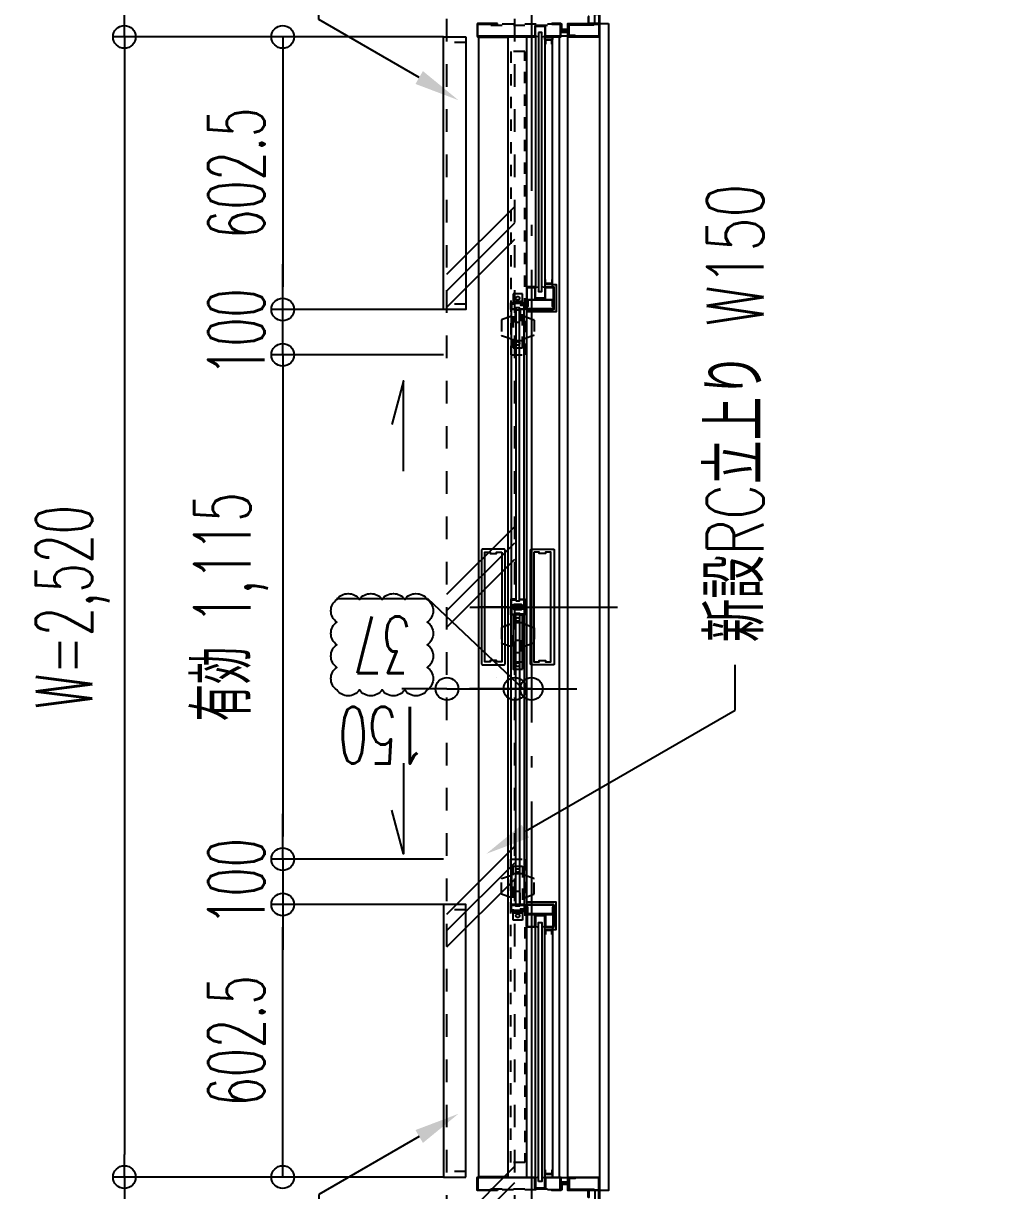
# Model space of a CAD drawing. Header units: millimetres. Extents: x -67913 to 128525, y -54442 to 63422.
# Drawn here: x 31877 to 34050, y 13110 to 15690 of the extents above; entities that cross this region are included whole.
import ezdxf
from ezdxf import colors
from ezdxf.entities.mleader import LeaderData, LeaderLine
from ezdxf.enums import TextEntityAlignment as Align
from ezdxf.math import Vec2, Vec3

# ---------------------------------------------------------------- set-up
doc = ezdxf.new("R2010")
doc.units = ezdxf.units.MM
doc.header["$LTSCALE"] = 500
doc.header["$PDMODE"] = 35
for name, pattern in [('AXIS', [2.35, 2, -0.15, 0.05, -0.15]), ('DD1', [0.1, 0.05, -0.05]), ('DD3', [0.2, 0.1, -0.1])]:
    doc.linetypes.add(name, pattern=pattern)
doc.layers.get('0').update_dxf_attribs({"plot": 0})
for name, color, linetype in [('020KijnSn', 1, 'AXIS'), ('090Gaikou', 5, 'Continuous'), ('143Hatch8', 5, 'Continuous'), ('220Kabe', 7, 'Continuous'), ('230Kaik', 7, 'Continuous'), ('230Kaik9', 7, 'Continuous'), ('260Dannet9', 9, 'Continuous'), ('270SiagSp', 8, 'Continuous'), ('272SiagSp', 8, 'Continuous'), ('292Kigo', 8, 'Continuous'), ('330KattC9', 6, 'DD1'), ('350Kigu', 4, 'Continuous'), ('390Kigo', 8, 'Continuous'), ('391kigoHor', 10, 'Continuous')]:
    doc.layers.add(name, color=color, linetype=linetype)
doc.styles.add('Annotative', font='simplex.shx', dxfattribs={"width": 0.7, "bigfont": 'extfont2.shx'})
doc.styles.add('Dim', font='simplex.shx', dxfattribs={"width": 0.6, "bigfont": 'extfont2.shx'})
doc.styles.get("Standard").update_dxf_attribs({"font": 'simplex.shx', "width": 0.7, "bigfont": 'extfont2.shx'})
doc.dimstyles.new('PRO1-50', dxfattribs={"dimscale": 50, "dimtxt": 2.5, "dimasz": 1, "dimexe": 0.5, "dimexo": 0.5, "dimgap": 0.8, "dimtad": 1, "dimdec": 3, "dimdsep": 46, "dimlunit": 6, "dimtxsty": 'Dim', "dimblk": 'ORIGIN', "dimcen": 0, "dimadec": 3, "dimazin": 2, "dimtfac": 1, "dimtdec": 3, "dimtix": 1, "dimtmove": 2, "dimatfit": 3, "dimldrblk": 'ORIGIN', "dimfxl": 0, "dimarcsym": 0})

# ---------------------------------------------------------------- blocks, each defined once
blk = doc.blocks.new('_Origin')
at = {"color": 0, "linetype": 'ByBlock', "lineweight": -2}
blk.add_line((0, 0), (-1, 0), dxfattribs=at)
blk.add_circle((0, 0), 0.5, dxfattribs=at)
blk = doc.blocks.new('*D394')
at = {"layer": '270SiagSp', "color": 0, "lineweight": -2, "transparency": 16777216}
for p, q in [((32763, 14219.1), (32713, 14219.1)), ((32813, 14219.1), (32963, 14219.1)), ((33013, 14219.1), (33063, 14219.1)), ((32813, 14194.1), (32813, 14194.1)), ((32963, 14194.1), (32963, 14194.1))]:
    blk.add_line(p, q, dxfattribs=at)
at = {"layer": 'Defpoints', "color": 0, "transparency": 16777216}
for p in [(32813, 14219.1), (32963, 14219.1), (32963, 14219.1), (32963, 14219.1)]:
    blk.add_point(p, dxfattribs=at)
at = {"layer": '270SiagSp', "color": 0, "lineweight": -2, "transparency": 16777216, "xscale": 50, "yscale": 50, "zscale": 50}
blk.add_blockref('_Origin', (32813, 14219.1), dxfattribs=at)
at = {"layer": '270SiagSp', "color": 0, "lineweight": -2, "transparency": 16777216, "xscale": 50, "yscale": 50, "zscale": 50, "rotation": 180}
blk.add_blockref('_Origin', (32963, 14219.1), dxfattribs=at)
at = {"layer": '270SiagSp', "color": 0, "transparency": 16777216, "insert": (32670, 14116.6), "char_height": 125, "attachment_point": 5, "rotation": 180, "style": 'Dim'}
blk.add_mtext('150', dxfattribs=at)
blk = doc.blocks.new('*D395')
at = {"layer": '270SiagSp', "color": 0, "lineweight": -2, "transparency": 16777216}
for p, q in [((32568.9, 14419.1), (32770.3, 14419.1)), ((32770.3, 14419.1), (32981.5, 14219.1)), ((32923, 14244.1), (32923, 14244.1)), ((32960, 14244.1), (32960, 14244.1)), ((32913, 14219.1), (32863, 14219.1)), ((33000, 14219.1), (32963, 14219.1)), ((33050, 14219.1), (33100, 14219.1))]:
    blk.add_line(p, q, dxfattribs=at)
at = {"layer": 'Defpoints', "color": 0, "transparency": 16777216}
for p in [(32963, 14219.1), (32963, 14219.1), (32963, 14219.1), (33000, 14219.1)]:
    blk.add_point(p, dxfattribs=at)
at = {"layer": '270SiagSp', "color": 0, "lineweight": -2, "transparency": 16777216, "xscale": 50, "yscale": 50, "zscale": 50}
blk.add_blockref('_Origin', (32963, 14219.1), dxfattribs=at)
at = {"layer": '270SiagSp', "color": 0, "lineweight": -2, "transparency": 16777216, "xscale": 50, "yscale": 50, "zscale": 50, "rotation": 180}
blk.add_blockref('_Origin', (33000, 14219.1), dxfattribs=at)
at = {"layer": '270SiagSp', "color": 0, "transparency": 16777216, "insert": (32669.6, 14316.6), "char_height": 125, "attachment_point": 5, "rotation": 180, "style": 'Dim'}
blk.add_mtext('37', dxfattribs=at)
blk = doc.blocks.new('*D535')
at = {"layer": '272SiagSp', "color": 0, "lineweight": -2, "transparency": 16777216}
for p, q in [((32805, 15660), (32075, 15660)), ((32100, 15610), (32100, 13190)), ((32805, 13140), (32075, 13140))]:
    blk.add_line(p, q, dxfattribs=at)
at = {"layer": 'Defpoints', "color": 0, "transparency": 16777216}
for p in [(32830, 15660), (32100, 13140), (32830, 13140)]:
    blk.add_point(p, dxfattribs=at)
at = {"layer": '272SiagSp', "color": 0, "lineweight": -2, "transparency": 16777216, "xscale": 50, "yscale": 50, "zscale": 50}
for p, rotation in [((32100, 15660), 90), ((32100, 13140), 270)]:
    blk.add_blockref('_Origin', p, dxfattribs=dict(at, rotation=rotation))
at = {"layer": '272SiagSp', "color": 0, "transparency": 16777216, "insert": (31985.6, 14400), "char_height": 125, "attachment_point": 5, "rotation": 90, "style": 'Dim'}
blk.add_mtext('W=2,520', dxfattribs=at)
blk = doc.blocks.new('*D536')
at = {"layer": '272SiagSp', "color": 0, "lineweight": -2, "transparency": 16777216}
for p, q in [((32100, 15710), (32100, 17100)), ((32805, 15660), (32075, 15660))]:
    blk.add_line(p, q, dxfattribs=at)
at = {"layer": 'Defpoints', "color": 0, "transparency": 16777216}
for p in [(32100, 17150), (32100, 17150), (32830, 15660)]:
    blk.add_point(p, dxfattribs=at)
at = {"layer": '272SiagSp', "color": 0, "lineweight": -2, "transparency": 16777216, "xscale": 50, "yscale": 50, "zscale": 50}
for p, rotation in [((32100, 17150), 90), ((32100, 15660), 270)]:
    blk.add_blockref('_Origin', p, dxfattribs=dict(at, rotation=rotation))
at = {"layer": '272SiagSp', "color": 0, "transparency": 16777216, "insert": (31985.6, 16276.7), "char_height": 125, "attachment_point": 5, "rotation": 90, "style": 'Dim'}
blk.add_mtext('1,490', dxfattribs=at)
blk = doc.blocks.new('*D537')
at = {"layer": '272SiagSp', "color": 0, "lineweight": -2, "transparency": 16777216}
for p, q in [((32805, 13140), (32075, 13140)), ((32100, 13090), (32100, 11700))]:
    blk.add_line(p, q, dxfattribs=at)
at = {"layer": 'Defpoints', "color": 0, "transparency": 16777216}
for p in [(32830, 13140), (32100, 11650), (32100, 11650)]:
    blk.add_point(p, dxfattribs=at)
at = {"layer": '272SiagSp', "color": 0, "lineweight": -2, "transparency": 16777216, "xscale": 50, "yscale": 50, "zscale": 50}
for p, rotation in [((32100, 13140), 90), ((32100, 11650), 270)]:
    blk.add_blockref('_Origin', p, dxfattribs=dict(at, rotation=rotation))
at = {"layer": '272SiagSp', "color": 0, "transparency": 16777216, "insert": (31985.6, 12525.4), "char_height": 125, "attachment_point": 5, "rotation": 90, "style": 'Dim'}
blk.add_mtext('1,490', dxfattribs=at)
blk = doc.blocks.new('*D538')
at = {"layer": '272SiagSp', "color": 0, "lineweight": -2, "transparency": 16777216}
for p, q in [((32805, 14957.5), (32425, 14957.5)), ((32450, 14907.5), (32450, 13892.5)), ((32805, 13842.5), (32425, 13842.5))]:
    blk.add_line(p, q, dxfattribs=at)
at = {"layer": 'Defpoints', "color": 0, "transparency": 16777216}
for p in [(32830, 14957.5), (32450, 13842.5), (32830, 13842.5)]:
    blk.add_point(p, dxfattribs=at)
at = {"layer": '272SiagSp', "color": 0, "lineweight": -2, "transparency": 16777216, "xscale": 50, "yscale": 50, "zscale": 50}
for p, rotation in [((32450, 14957.5), 90), ((32450, 13842.5), 270)]:
    blk.add_blockref('_Origin', p, dxfattribs=dict(at, rotation=rotation))
at = {"layer": '272SiagSp', "color": 0, "transparency": 16777216, "insert": (32335.6, 14400), "char_height": 125, "attachment_point": 5, "rotation": 90, "style": 'Dim'}
blk.add_mtext('有効 1,115', dxfattribs=at)
blk = doc.blocks.new('*D539')
at = {"layer": '272SiagSp', "color": 0, "lineweight": -2, "transparency": 16777216}
for p, q in [((32450, 15107.5), (32450, 15157.5)), ((32805, 15057.5), (32425, 15057.5)), ((32450, 14957.5), (32450, 15057.5)), ((32805, 14957.5), (32425, 14957.5)), ((32450, 14907.5), (32450, 14857.5))]:
    blk.add_line(p, q, dxfattribs=at)
at = {"layer": 'Defpoints', "color": 0, "transparency": 16777216}
for p in [(32450, 15057.5), (32830, 15057.5), (32830, 14957.5)]:
    blk.add_point(p, dxfattribs=at)
at = {"layer": '272SiagSp', "color": 0, "lineweight": -2, "transparency": 16777216, "xscale": 50, "yscale": 50, "zscale": 50}
for p, rotation in [((32450, 15057.5), 270), ((32450, 14957.5), 90)]:
    blk.add_blockref('_Origin', p, dxfattribs=dict(at, rotation=rotation))
at = {"layer": '272SiagSp', "color": 0, "transparency": 16777216, "insert": (32347.5, 15007.5), "char_height": 125, "attachment_point": 5, "rotation": 90, "style": 'Dim'}
blk.add_mtext('100', dxfattribs=at)
blk = doc.blocks.new('*D540')
at = {"layer": '272SiagSp', "color": 0, "lineweight": -2, "transparency": 16777216}
for p, q in [((32805, 15660), (32425, 15660)), ((32450, 15610), (32450, 15107.5)), ((32805, 15057.5), (32425, 15057.5))]:
    blk.add_line(p, q, dxfattribs=at)
at = {"layer": 'Defpoints', "color": 0, "transparency": 16777216}
for p in [(32830, 15660), (32450, 15057.5), (32830, 15057.5)]:
    blk.add_point(p, dxfattribs=at)
at = {"layer": '272SiagSp', "color": 0, "lineweight": -2, "transparency": 16777216, "xscale": 50, "yscale": 50, "zscale": 50}
for p, rotation in [((32450, 15660), 90), ((32450, 15057.5), 270)]:
    blk.add_blockref('_Origin', p, dxfattribs=dict(at, rotation=rotation))
at = {"layer": '272SiagSp', "color": 0, "transparency": 16777216, "insert": (32347.5, 15358.75), "char_height": 125, "attachment_point": 5, "rotation": 90, "style": 'Dim'}
blk.add_mtext('602.5', dxfattribs=at)
blk = doc.blocks.new('*D541')
at = {"layer": '272SiagSp', "color": 0, "lineweight": -2, "transparency": 16777216}
for p, q in [((32450, 13892.5), (32450, 13942.5)), ((32805, 13842.5), (32425, 13842.5)), ((32450, 13842.5), (32450, 13742.5)), ((32805, 13742.5), (32425, 13742.5)), ((32450, 13692.5), (32450, 13642.5))]:
    blk.add_line(p, q, dxfattribs=at)
at = {"layer": 'Defpoints', "color": 0, "transparency": 16777216}
for p in [(32830, 13842.5), (32450, 13742.5), (32830, 13742.5)]:
    blk.add_point(p, dxfattribs=at)
at = {"layer": '272SiagSp', "color": 0, "lineweight": -2, "transparency": 16777216, "xscale": 50, "yscale": 50, "zscale": 50}
for p, rotation in [((32450, 13842.5), 270), ((32450, 13742.5), 90)]:
    blk.add_blockref('_Origin', p, dxfattribs=dict(at, rotation=rotation))
at = {"layer": '272SiagSp', "color": 0, "transparency": 16777216, "insert": (32347.5, 13792.5), "char_height": 125, "attachment_point": 5, "rotation": 90, "style": 'Dim'}
blk.add_mtext('100', dxfattribs=at)
blk = doc.blocks.new('*D542')
at = {"layer": '272SiagSp', "color": 0, "lineweight": -2, "transparency": 16777216}
for p, q in [((32805, 13742.5), (32425, 13742.5)), ((32450, 13190), (32450, 13692.5)), ((32805, 13140), (32425, 13140))]:
    blk.add_line(p, q, dxfattribs=at)
at = {"layer": 'Defpoints', "color": 0, "transparency": 16777216}
for p in [(32450, 13742.5), (32830, 13742.5), (32830, 13140)]:
    blk.add_point(p, dxfattribs=at)
at = {"layer": '272SiagSp', "color": 0, "lineweight": -2, "transparency": 16777216, "xscale": 50, "yscale": 50, "zscale": 50}
for p, rotation in [((32450, 13742.5), 90), ((32450, 13140), 270)]:
    blk.add_blockref('_Origin', p, dxfattribs=dict(at, rotation=rotation))
at = {"layer": '272SiagSp', "color": 0, "transparency": 16777216, "insert": (32347.5, 13441.25), "char_height": 125, "attachment_point": 5, "rotation": 90, "style": 'Dim'}
blk.add_mtext('602.5', dxfattribs=at)
blk = doc.blocks.new('建具記号')
at = {"color": 0, "linetype": 'ByBlock', "lineweight": -2, "transparency": 16777216}
for p, q in [((-5.292, 1.5), (5.292, 1.5)), ((-5.292, -1.5), (5.292, -1.5))]:
    blk.add_line(p, q, dxfattribs=at)
at = {"color": 7, "linetype": 'ByBlock', "lineweight": -2, "transparency": 16777216}
blk.add_circle((0, 0), 5.5, dxfattribs=at)
at = {"color": 0, "linetype": 'ByBlock', "lineweight": -2, "transparency": 16777216, "width": 0.6}
for tag, height, p in [('建具寸法・高さH', 1.9, (0, 3.5)), ('建具番号', 2, (0, 0)), ('基準高さから建具下枠の上端までの高さ', 1.9, (0, -3.5)), ('特記事項（電気錠等）', 1.9, (0, -7))]:
    blk.add_attdef(tag, text='', height=height, dxfattribs=at).set_placement(p, align=Align.MIDDLE)

msp = doc.modelspace()

# ---------------------------------------------------------------- hatches: boundary and pattern name
at = {"layer": '143Hatch8', "linetype": 'DD3'}
h = msp.add_hatch(dxfattribs=at)
h.set_pattern_fill('RC_2', color=256, scale=50, pattern_type=2)
h.set_pattern_definition([(45, (0, 0), (-353.5534, 353.5534), []), (45, (36.25, 0), (-353.5534, 353.5534), []), (45, (72.5, 0), (-353.5534, 353.5534), [])])
h.paths.add_polyline_path([(32813, 16550), (32813, 12250), (32963, 12250), (32963, 16550)])

# ---------------------------------------------------------------- linework, layer by layer
at = {"layer": '020KijnSn'}
msp.add_line((33000, 37470), (33000, -23200), dxfattribs=at)
at = {"layer": '090Gaikou'}
msp.add_lwpolyline([(36433.3873, 15890.3513), (33150, 15891.092), (33150, 12891.0919), (36432.7259, 12890.3514)], close=True, dxfattribs=at)
at = {"layer": '220Kabe', "linetype": 'DD3'}
for p, q in [((32813, 12250), (32813, 16550)), ((32963, 12250), (32963, 16550))]:
    msp.add_line(p, q, dxfattribs=at)
at = {"layer": '230Kaik', "color": 9}
for points in [[(32717.2338, 14700), (32717.2338, 14900), (32691.3519, 14803.4074)], [(32717.2338, 14054.5104), (32717.2338, 13854.5104), (32691.3519, 13951.103)]]:
    msp.add_lwpolyline(points, dxfattribs=at)
at = {"layer": '230Kaik9', "color": 5}
for p, q in [((32989, 15660), (32989, 13140)), ((33046, 15654), (33029, 15654)), ((33046, 15107.5), (33046, 15660)), ((33062, 13140), (33062, 15660)), ((32955, 15057.5), (32955, 14417.5)), ((32965.5, 15057.5), (32964, 15057.5)), ((32975, 15057.5), (32973.5, 15057.5)), ((32984, 14417.5), (32984, 15057.5)), ((32863.5138, 14400), (33189.6958, 14400)), ((32965.5, 14417.5), (32964, 14417.5)), ((32975, 14417.5), (32973.5, 14417.5)), ((32955, 13742.5), (32955, 14382.5)), ((32965.5, 14382.5), (32964, 14382.5)), ((32975, 14382.5), (32973.5, 14382.5)), ((32984, 14382.5), (32984, 13742.5)), ((32965.5, 13742.5), (32964, 13742.5)), ((32975, 13742.5), (32973.5, 13742.5)), ((33046, 13692.5), (33046, 13140)), ((33046, 13146), (33029, 13146))]:
    msp.add_line(p, q, dxfattribs=at)
at = {"layer": '230Kaik9'}
for points in [[(32925, 15690), (32881.5, 15690, 0.414213562), (32880, 15688.5), (32880, 15661.5, 0.414213562), (32881.5, 15660), (33007.5, 15660, 0.414213562), (33009, 15661.5), (33009, 15684), (33029, 15684), (33029, 15661.5, 0.414213562), (33030.5, 15660), (33063.5, 15660, 0.414213562), (33065, 15661.5), (33065, 15688.5, 0.414213562), (33063.5, 15690), (33045, 15690), (33045, 15688.5), (33063.5, 15688.5), (33063.5, 15661.5), (33030.5, 15661.5), (33030.5, 15684, 0.414213562), (33029, 15685.5), (33009, 15685.5, 0.414213562), (33007.5, 15684), (33007.5, 15661.5), (32881.5, 15661.5), (32881.5, 15688.5), (32925, 15688.5)], [(33065, 15688), (33065, 15676.6, 0.414213562), (33066.6, 15675), (33078, 15675), (33078, 15676.6), (33066.6, 15676.6), (33066.6, 15688)], [(33125, 15705), (33125, 15690, 0.414213562), (33126.5, 15688.5), (33148.5, 15688.5), (33148.5, 15661.5), (33081.5, 15661.5), (33081.5, 15673.5, 0.414213562), (33080, 15675), (33067, 15675), (33067, 15673.5), (33080, 15673.5), (33080, 15661.5, 0.414213562), (33081.5, 15660), (33148.5, 15660, 0.414213562), (33150, 15661.5), (33150, 15688.5, 0.414213562), (33148.5, 15690), (33126.5, 15690), (33126.5, 15705)], [(33137.5, 15688.5), (33083.1, 15688.5, 0.414213562), (33081.5, 15686.9), (33081.5, 15663.1, 0.414213562), (33083.1, 15661.5), (33096.5, 15661.5), (33096.5, 15663.1), (33083.1, 15663.1), (33083.1, 15686.9), (33137.5, 15686.9)], [(33027, 15081), (33009, 15081), (33009, 15106, 0.414213562), (33007.5, 15107.5), (32990.5, 15107.5, 0.414213562), (32989, 15106), (32989, 15059, 0.414213562), (32990.5, 15057.5), (33047.5, 15057.5, 0.414213562), (33049, 15059), (33049, 15106, 0.414213562), (33047.5, 15107.5), (33030.5, 15107.5, 0.414213562), (33029, 15106), (33029, 15082.5), (33011, 15082.5), (33011, 15081), (33029, 15081, 0.414213562), (33030.5, 15082.5), (33030.5, 15106), (33047.5, 15106), (33047.5, 15059), (32990.5, 15059), (32990.5, 15106), (33007.5, 15106), (33007.5, 15081, 0.414213562), (33009, 15079.5), (33027, 15079.5)], [(32990.5, 15064.5), (32990.5, 15077.9, -0.414213562), (32992.1, 15079.5), (33045.9, 15079.5, -0.414213562), (33047.5, 15077.9), (33047.5, 15064.5), (33045.9, 15064.5), (33045.9, 15077.9), (32992.1, 15077.9), (32992.1, 15064.5)], [(33027, 13719), (33009, 13719), (33009, 13694, -0.414213562), (33007.5, 13692.5), (32990.5, 13692.5, -0.414213562), (32989, 13694), (32989, 13741, -0.414213562), (32990.5, 13742.5), (33047.5, 13742.5, -0.414213562), (33049, 13741), (33049, 13694, -0.414213562), (33047.5, 13692.5), (33030.5, 13692.5, -0.414213562), (33029, 13694), (33029, 13717.5), (33011, 13717.5), (33011, 13719), (33029, 13719, -0.414213562), (33030.5, 13717.5), (33030.5, 13694), (33047.5, 13694), (33047.5, 13741), (32990.5, 13741), (32990.5, 13694), (33007.5, 13694), (33007.5, 13719, -0.414213562), (33009, 13720.5), (33027, 13720.5)], [(32990.5, 13735.5), (32990.5, 13722.1, 0.414213562), (32992.1, 13720.5), (33045.9, 13720.5, 0.414213562), (33047.5, 13722.1), (33047.5, 13735.5), (33045.9, 13735.5), (33045.9, 13722.1), (32992.1, 13722.1), (32992.1, 13735.5)], [(32925, 13110), (32881.5, 13110, -0.414213562), (32880, 13111.5), (32880, 13138.5, -0.414213562), (32881.5, 13140), (33007.5, 13140, -0.414213562), (33009, 13138.5), (33009, 13116), (33029, 13116), (33029, 13138.5, -0.414213562), (33030.5, 13140), (33063.5, 13140, -0.414213562), (33065, 13138.5), (33065, 13111.5, -0.414213562), (33063.5, 13110), (33045, 13110), (33045, 13111.5), (33063.5, 13111.5), (33063.5, 13138.5), (33030.5, 13138.5), (33030.5, 13116, -0.414213562), (33029, 13114.5), (33009, 13114.5, -0.414213562), (33007.5, 13116), (33007.5, 13138.5), (32881.5, 13138.5), (32881.5, 13111.5), (32925, 13111.5)], [(33125, 13095), (33125, 13110, -0.414213562), (33126.5, 13111.5), (33148.5, 13111.5), (33148.5, 13138.5), (33081.5, 13138.5), (33081.5, 13126.5, -0.414213562), (33080, 13125), (33067, 13125), (33067, 13126.5), (33080, 13126.5), (33080, 13138.5, -0.414213562), (33081.5, 13140), (33148.5, 13140, -0.414213562), (33150, 13138.5), (33150, 13111.5, -0.414213562), (33148.5, 13110), (33126.5, 13110), (33126.5, 13095)], [(33137.5, 13111.5), (33083.1, 13111.5, -0.414213562), (33081.5, 13113.1), (33081.5, 13136.9, -0.414213562), (33083.1, 13138.5), (33096.5, 13138.5), (33096.5, 13136.9), (33083.1, 13136.9), (33083.1, 13113.1), (33137.5, 13113.1)], [(33065, 13112), (33065, 13123.4, -0.414213562), (33066.6, 13125), (33078, 13125), (33078, 13123.4), (33066.6, 13123.4), (33066.6, 13112)]]:
    msp.add_lwpolyline(points, format="xyb", close=True, dxfattribs=at)
at = {"layer": '230Kaik9', "linetype": 'DD1'}
for points in [[(32910, 15688.5), (32910, 15686.2), (33060, 15686.2), (33060, 15688.5)], [(32910, 13111.5), (32910, 13113.8), (33060, 13113.8), (33060, 13111.5)]]:
    msp.add_lwpolyline(points, close=True, dxfattribs=at)
at = {"layer": '230Kaik9', "color": 5}
for points in [[(33170, 15690), (33170, 13110), (33080, 13110), (33080, 15690)], [(33046, 15107.5), (33046, 15113.5), (33029, 15113.5), (33029, 15107.5)], [(32934.15, 14521.3611), (32934.15, 14278.6389), (32922.3644, 14278.6389), (32922.3644, 14281.9651), (32908.6356, 14281.9651), (32908.6356, 14278.6389), (32896.85, 14278.6389), (32896.85, 14521.3611), (32908.6356, 14521.3611), (32908.6356, 14518.0349), (32922.3644, 14518.0349), (32922.3644, 14521.3611)], [(33005.3495, 14521.3611), (33005.3495, 14278.6389), (33017.1351, 14278.6389), (33017.1351, 14281.9651), (33030.8639, 14281.9651), (33030.8639, 14278.6389), (33042.6495, 14278.6389), (33042.6495, 14521.3611), (33030.8639, 14521.3611), (33030.8639, 14518.0349), (33017.1351, 14518.0349), (33017.1351, 14521.3611)], [(32979.75, 14262.5), (32979.75, 14382.5), (32959.25, 14382.5), (32959.25, 14262.5)], [(33046, 13692.5), (33046, 13686.5), (33029, 13686.5), (33029, 13692.5)]]:
    msp.add_lwpolyline(points, close=True, dxfattribs=at)
for points in [[(33015, 15660), (33009, 15661.5), (33009, 15106), (33015, 15107.5)], [(33023, 15660), (33029, 15661.5), (33029, 15106), (33023, 15107.5)], [(32883, 14400.5), (32948, 14400.5), (32948, 15659), (32883, 15659), (32883, 13141), (32948, 13141), (32948, 14399.5), (32883, 14399.5)], [(33044.5, 15644), (33044.5, 15652.5), (33030.5, 15652.5), (33030.5, 15644)], [(33044.5, 15123.5), (33044.5, 15115), (33030.5, 15115), (33030.5, 15123.5)], [(33046, 15112.5), (33054, 15112.5), (33054, 15052.5), (32989, 15052.5)], [(33046, 15107.5), (33049, 15107.5), (33049, 15057.5), (32989, 15057.5)], [(33046, 13687.5), (33054, 13687.5), (33054, 13747.5), (32989, 13747.5)], [(33046, 13692.5), (33049, 13692.5), (33049, 13742.5), (32989, 13742.5)], [(33015, 13140), (33009, 13138.5), (33009, 13694), (33015, 13692.5)], [(33023, 13140), (33029, 13138.5), (33029, 13694), (33023, 13692.5)], [(33044.5, 13676.5), (33044.5, 13685), (33030.5, 13685), (33030.5, 13676.5)], [(33044.5, 13156), (33044.5, 13147.5), (33030.5, 13147.5), (33030.5, 13156)]]:
    msp.add_lwpolyline(points, dxfattribs=at)
at = {"layer": '230Kaik9'}
for points in [[(33015, 15670), (33015, 15097.5), (33023, 15097.5), (33023, 15670)], [(32954, 15072.5), (32985, 15072.5), (32985, 15071), (32955.5, 15071), (32955.5, 15059), (32964, 15059), (32964, 15057.5), (32954, 15057.5)], [(32983.5, 15059), (32983.5, 15069), (32985, 15069), (32985, 15057.5), (32975, 15057.5), (32975, 15059)], [(32964, 14404), (32955.5, 14404), (32955.5, 14416), (32964, 14416), (32964, 14417.5), (32954, 14417.5), (32954, 14402.5), (32964, 14402.5)], [(32964, 14396), (32955.5, 14396), (32955.5, 14384), (32964, 14384), (32964, 14382.5), (32954, 14382.5), (32954, 14397.5), (32964, 14397.5)], [(32975, 14404), (32983.5, 14404), (32983.5, 14416), (32975, 14416), (32975, 14417.5), (32985, 14417.5), (32985, 14402.5), (32975, 14402.5)], [(32975, 14396), (32983.5, 14396), (32983.5, 14384), (32975, 14384), (32975, 14382.5), (32985, 14382.5), (32985, 14397.5), (32975, 14397.5)], [(32954, 13727.5), (32985, 13727.5), (32985, 13729), (32955.5, 13729), (32955.5, 13741), (32964, 13741), (32964, 13742.5), (32954, 13742.5)], [(32983.5, 13741), (32983.5, 13731), (32985, 13731), (32985, 13742.5), (32975, 13742.5), (32975, 13741)], [(33015, 13130), (33015, 13702.5), (33023, 13702.5), (33023, 13130)]]:
    msp.add_lwpolyline(points, close=True, dxfattribs=at)
for points in [[(32974.5, 15069), (32977.1, 15069), (32977.1, 15068.5), (32975.75, 15067.2), (32981.25, 15067.2), (32979.9, 15068.5), (32979.9, 15069), (32984, 15069), (32984, 15069.6), (32989, 15069.7), (32989, 15070.3), (32984, 15070.4), (32984, 15071), (32974.5, 15071), (32974.5, 15069)], [(32965.5, 14413.8771), (32973.5, 14413.8771), (32973.5, 15061.1229), (32965.5, 15061.1229), (32965.5, 14413.8771)], [(32975, 14404), (32978, 14404), (32978, 14405.8), (32961, 14405.8), (32961, 14404), (32964, 14404), (32964, 14402.5), (32961, 14402.5), (32961, 14401), (32964, 14401), (32965, 14401), (32966, 14396.5), (32968, 14404), (32973.4358, 14404), (32973.4358, 14401), (32978, 14401), (32978, 14402.5), (32975, 14402.5), (32975, 14404)], [(32964, 14396), (32961, 14396), (32961, 14394.2), (32978, 14394.2), (32978, 14396), (32975, 14396), (32975, 14397.5), (32978, 14397.5), (32978, 14399), (32975, 14399), (32974, 14399), (32973, 14403.5), (32971, 14396), (32965.5642, 14396), (32965.5642, 14399), (32961, 14399), (32961, 14397.5), (32964, 14397.5), (32964, 14396)], [(32965.5, 14386.1229), (32973.5, 14386.1229), (32973.5, 13738.8771), (32965.5, 13738.8771), (32965.5, 14386.1229)], [(32974.5, 13731), (32977.1, 13731), (32977.1, 13731.5), (32975.75, 13732.8), (32981.25, 13732.8), (32979.9, 13731.5), (32979.9, 13731), (32984, 13731), (32984, 13730.4), (32989, 13730.3), (32989, 13729.7), (32984, 13729.6), (32984, 13729), (32974.5, 13729), (32974.5, 13731)]]:
    msp.add_lwpolyline(points, dxfattribs=at)
at = {"layer": '230Kaik9', "color": 5}
for points in [[(32889.5, 14526.5), (32889.5, 14273.5, 0.414213562), (32890.5, 14272.5), (32940.5, 14272.5, 0.414213562), (32941.5, 14273.5), (32941.5, 14526.5, 0.414213562), (32940.5, 14527.5), (32890.5, 14527.5, 0.414213562)], [(33049.9995, 14526.5), (33049.9995, 14273.5, -0.414213562), (33048.9995, 14272.5), (32998.9995, 14272.5, -0.414213562), (32997.9995, 14273.5), (32997.9995, 14526.5, -0.414213562), (32998.9995, 14527.5), (33048.9995, 14527.5, -0.414213562)]]:
    msp.add_lwpolyline(points, format="xyb", close=True, dxfattribs=at)
at = {"layer": '260Dannet9'}
for points in [[(33139.5, 15710), (33148.5, 15710), (33148.5, 15690), (33139.5, 15690)], [(33080, 15670.5), (33080, 15661.5), (33065.0001, 15661.5), (33065.0001, 15670.5)], [(33029, 15654), (33029, 15660), (33046, 15660), (33046, 15654)], [(33029, 13146), (33029, 13140), (33046, 13140), (33046, 13146)], [(33080, 13129.5), (33080, 13138.5), (33065.0001, 13138.5), (33065.0001, 13129.5)], [(33139.5, 13090), (33148.5, 13090), (33148.5, 13110), (33139.5, 13110)]]:
    msp.add_lwpolyline(points, close=True, dxfattribs=at)
at = {"layer": '330KattC9'}
for p, q in [((32959.25, 15076), (32979.75, 15076)), ((32959.25, 14989), (32979.75, 14989)), ((32959.25, 14366), (32979.75, 14366)), ((32959.25, 14279), (32979.75, 14279)), ((32959.25, 13811), (32979.75, 13811)), ((32959.25, 13724), (32979.75, 13724))]:
    msp.add_line(p, q, dxfattribs=at)
for points in [[(32954, 15627.5), (32954, 14957.5), (32985, 14957.5), (32985, 15627.5)], [(32979.75, 14972.5), (32979.75, 15092.5), (32959.25, 15092.5), (32959.25, 14972.5)], [(32974.5, 15028.5001), (32964.5, 15028.5001), (32964.5, 15056.5), (32974.5, 15056.5)], [(32974.5, 14298.5), (32964.5, 14298.5), (32964.5, 14326.4999), (32974.5, 14326.4999)], [(32954, 13172.5), (32954, 13842.5), (32985, 13842.5), (32985, 13172.5)], [(32979.75, 13827.5), (32979.75, 13707.5), (32959.25, 13707.5), (32959.25, 13827.5)], [(32974.5, 13771.4999), (32964.5, 13771.4999), (32964.5, 13743.5), (32974.5, 13743.5)]]:
    msp.add_lwpolyline(points, close=True, dxfattribs=at)
for points in [[(32933.8278, 15000.3795), (32955.5, 14992.4995), (32955.5, 15042.4995), (32933.8272, 15034.6185, 0.313112493), (32933.5, 15034.1514), (32933.4992, 15000.8486, 0.31127004)], [(33005.1722, 15000.3795), (32983.5, 14992.4995), (32983.5, 15042.4995), (33005.1728, 15034.6185, -0.313112493), (33005.5, 15034.1514), (33005.5008, 15000.8486, -0.31127004)], [(32933.8278, 14320.3795), (32955.5, 14312.4995), (32955.5, 14362.4995), (32933.8272, 14354.6185, 0.313112493), (32933.5, 14354.1514), (32933.4992, 14320.8486, 0.31127004)], [(33005.1722, 14320.3795), (32983.5, 14312.4995), (32983.5, 14362.4995), (33005.1728, 14354.6185, -0.313112493), (33005.5, 14354.1514), (33005.5008, 14320.8486, -0.31127004)], [(32933.8278, 13799.6205), (32955.5, 13807.5005), (32955.5, 13757.5005), (32933.8272, 13765.3815, -0.313112493), (32933.5, 13765.8486), (32933.4992, 13799.1514, -0.31127004)], [(33005.1722, 13799.6205), (32983.5, 13807.5005), (32983.5, 13757.5005), (33005.1728, 13765.3815, 0.313112493), (33005.5, 13765.8486), (33005.5008, 13799.1514, 0.31127004)]]:
    msp.add_lwpolyline(points, format="xyb", close=True, dxfattribs=at)
for centre in [(32969.5, 15082.5), (32969.5, 14982.5), (32969.5, 14372.5), (32969.5, 14272.5), (32969.5, 13817.5), (32969.5, 13717.5)]:
    msp.add_circle(centre, 4, dxfattribs=at)
at = {"layer": '350Kigu'}
for points in [[(32855, 15660), (32855, 15057.5), (32805, 15057.5), (32805, 15660)], [(32855, 13140), (32855, 13742.5), (32805, 13742.5), (32805, 13140)]]:
    msp.add_lwpolyline(points, close=True, dxfattribs=at)
at = {"layer": '350Kigu', "linetype": 'DD1'}
for points in [[(32855, 15648), (32805, 15648)], [(32855, 15069.5), (32805, 15069.5)], [(32855, 13730.5), (32805, 13730.5)], [(32855, 13152), (32805, 13152)]]:
    msp.add_lwpolyline(points, dxfattribs=at)
at = {"layer": '391kigoHor'}
msp.add_lwpolyline([(32769.5719, 14216.6352, -0.52056705), (32719.5719, 14216.6352, -0.52056705), (32669.5719, 14216.6352, -0.52056705), (32619.5719, 14216.6352, -0.52056705), (32569.5719, 14216.6352, -0.52056705), (32569.5719, 14266.6352, -0.52056705), (32569.5719, 14316.6352, -0.52056705), (32569.5719, 14366.6352, -0.52056705), (32569.5719, 14416.6352, -0.52056705), (32619.5719, 14416.6352, -0.52056705), (32669.5719, 14416.6352, -0.52056705), (32719.5719, 14416.6352, -0.52056705), (32769.5719, 14416.6352, -0.52056705), (32769.5719, 14366.6352, -0.52056705), (32769.5719, 14316.6352, -0.52056705), (32769.5719, 14266.6352, -0.52056705)], format="xyb", close=True, dxfattribs=at)

# ---------------------------------------------------------------- dimensions: what is measured, and where the dimension line sits
at = {"layer": '270SiagSp'}
dim = msp.add_linear_dim(base=(32963, 14219.1352), p1=(33000, 14219.1352), p2=(32963, 14219.1352), dimstyle='PRO1-50', override={"dimtmove": 1}, dxfattribs=at)
dim.commit()
dim.dimension.update_dxf_attribs({"geometry": '*D395', "text_midpoint": (32730.2862, 14419.1352), "dimtype": 160})
dim = msp.add_linear_dim(base=(32963, 14219.1352), p1=(32813, 14219.1352), p2=(32963, 14219.1352), angle=180, dimstyle='PRO1-50', dxfattribs=at)
dim.commit()
dim.dimension.update_dxf_attribs({"geometry": '*D394', "text_midpoint": (32670.0455, 14116.6352), "dimtype": 160})
at = {"layer": '272SiagSp'}
for base, p1, p2, angle, picture, middle in [((32100, 17150), (32830, 15660), (32100, 17150), 270, '*D536', (31985.5952, 16276.654)), ((32100, 11650), (32830, 13140), (32100, 11650), 90, '*D537', (31985.5952, 12525.3513))]:
    dim = msp.add_linear_dim(base=base, p1=p1, p2=p2, angle=angle, dimstyle='PRO1-50', dxfattribs=at)
    dim.commit()
    dim.dimension.update_dxf_attribs({"geometry": picture, "text_midpoint": middle, "dimtype": 160})
for base, p1, p2, override, picture, middle in [((32100, 13140), (32830, 15660), (32830, 13140), {"dimpost": 'W=<>'}, '*D535', (31985.5952, 14400)), ((32450, 13842.5), (32830, 14957.5), (32830, 13842.5), {"dimpost": '有効 <>'}, '*D538', (32335.5952, 14400))]:
    dim = msp.add_linear_dim(base=base, p1=p1, p2=p2, angle=90, dimstyle='PRO1-50', override=override, dxfattribs=at)
    dim.commit()
    dim.dimension.update_dxf_attribs({"geometry": picture, "text_midpoint": middle})
for base, p1, p2, angle, picture, middle in [((32450, 15057.5), (32830, 15660), (32830, 15057.5), 90, '*D540', (32347.5, 15358.75)), ((32450, 15057.5), (32830, 14957.5), (32830, 15057.5), 270, '*D539', (32347.5, 15007.5)), ((32450, 13742.5), (32830, 13842.5), (32830, 13742.5), 90, '*D541', (32347.5, 13792.5)), ((32450, 13742.5), (32830, 13140), (32830, 13742.5), 270, '*D542', (32347.5, 13441.25))]:
    dim = msp.add_linear_dim(base=base, p1=p1, p2=p2, angle=angle, dimstyle='PRO1-50', dxfattribs=at)
    dim.commit()
    dim.dimension.update_dxf_attribs({"geometry": picture, "text_midpoint": middle})

# ---------------------------------------------------------------- leaders
at = {"layer": '292Kigo'}
ml = msp.add_multileader_block('Standard', dxfattribs=at)
ml.set_content('建具記号', color=256, scale=50)
ml.set_attribute('建具寸法・高さH', '2,150', width=0)
ml.set_attribute('建具番号', '既ALD-1', width=0)
ml.set_attribute('基準高さから建具下枠の上端までの高さ', '±0', width=0)
ml.set_attribute('特記事項（電気錠等）', '', width=0)
ml.set_leader_properties()
ml.build(insert=Vec2(0, 0))
ml.multileader.update_dxf_attribs({"has_dogleg": 0, "dogleg_length": 2, "arrow_head_size": 100, "block_connection_type": 1})
ctx = ml.context
ctx.base_point, ctx.char_height, ctx.arrow_head_size, ctx.landing_gap_size, ctx.plane_origin, ctx.plane_x_axis, ctx.plane_y_axis = Vec3(84209.6088, 29625), 125, 100, 100, Vec3(84209.6088, 26375), Vec3(0, 1), Vec3(-1, 0)
ctx.attachment_type = 1
notes = []
notes.append((ctx, [(0, (0, 0, 0), (0, 0), (1, 0), 1, [])]))
ctx.block.insert, ctx.block.rotation = Vec3(84209.6088, 29625), 1.570796327
ml = msp.add_multileader_block('Standard', dxfattribs=at)
ml.set_content('建具記号', color=256, scale=50)
ml.set_attribute('建具寸法・高さH', '700+975', width=0)
ml.set_attribute('建具番号', '既開口', width=0)
ml.set_attribute('基準高さから建具下枠の上端までの高さ', '+750', width=0)
ml.set_attribute('特記事項（電気錠等）', '', width=0)
ml.set_leader_properties()
ml.build(insert=Vec2(0, 0))
ml.multileader.update_dxf_attribs({"has_dogleg": 0, "dogleg_length": 2, "arrow_head_size": 100, "block_connection_type": 1})
ctx = ml.context
ctx.base_point, ctx.char_height, ctx.arrow_head_size, ctx.landing_gap_size, ctx.plane_origin, ctx.plane_x_axis, ctx.plane_y_axis = Vec3(100259.6088, 23752.5009), 125, 100, 100, Vec3(99377.3762, 20237.077), Vec3(0, 1), Vec3(-1, 0)
ctx.attachment_type = 1
notes.append((ctx, [(0, (0, 0, 0), (0, 0), (1, 0), 1, [])]))
ctx.block.insert, ctx.block.rotation = Vec3(100259.6088, 23752.5009), 1.570796327
ml = msp.add_multileader_block('Standard', dxfattribs=at)
ml.set_content('建具記号', color=256, scale=50)
ml.set_attribute('建具寸法・高さH', '1,150+600', width=0)
ml.set_attribute('建具番号', '開口', width=0)
ml.set_attribute('基準高さから建具下枠の上端までの高さ', '+750', width=0)
ml.set_attribute('特記事項（電気錠等）', '', width=0)
ml.set_leader_properties()
ml.build(insert=Vec2(0, 0))
ml.multileader.update_dxf_attribs({"has_dogleg": 0, "dogleg_length": 2, "arrow_head_size": 100, "block_connection_type": 1})
ctx = ml.context
ctx.base_point, ctx.char_height, ctx.arrow_head_size, ctx.landing_gap_size, ctx.plane_origin, ctx.plane_x_axis, ctx.plane_y_axis = Vec3(100509.6088, 18900), 125, 100, 100, Vec3(99627.3762, 15384.5762), Vec3(0, 1), Vec3(-1, 0)
ctx.attachment_type = 1
notes.append((ctx, [(0, (0, 0, 0), (0, 0), (1, 0), 1, [])]))
ctx.block.insert, ctx.block.rotation = Vec3(100509.6088, 18900), 1.570796327
ml = msp.add_multileader_block('Standard', dxfattribs=at)
ml.set_content('建具記号', color=256, scale=50)
ml.set_attribute('建具寸法・高さH', '1,150+600', width=0)
ml.set_attribute('建具番号', '開口', width=0)
ml.set_attribute('基準高さから建具下枠の上端までの高さ', '+750', width=0)
ml.set_attribute('特記事項（電気錠等）', '', width=0)
ml.set_leader_properties()
ml.build(insert=Vec2(0, 0))
ml.multileader.update_dxf_attribs({"has_dogleg": 0, "dogleg_length": 2, "arrow_head_size": 100, "block_connection_type": 1})
ctx = ml.context
ctx.base_point, ctx.char_height, ctx.arrow_head_size, ctx.landing_gap_size, ctx.plane_origin, ctx.plane_x_axis, ctx.plane_y_axis = Vec3(100509.6088, 14400), 125, 100, 100, Vec3(99627.3762, 10884.5762), Vec3(0, 1), Vec3(-1, 0)
ctx.attachment_type = 1
notes.append((ctx, [(0, (0, 0, 0), (0, 0), (1, 0), 1, [])]))
ctx.block.insert, ctx.block.rotation = Vec3(100509.6088, 14400), 1.570796327
at = {"layer": '390Kigo'}
ml = msp.add_multileader_mtext('Standard', dxfattribs=at)
ml.set_content('下膳口\\P▼', color=256, style='Annotative')
ml.set_leader_properties()
ml.build(insert=Vec2(0, 0))
ml.multileader.update_dxf_attribs({"dogleg_length": 2, "arrow_head_size": 100})
ctx = ml.context
ctx.base_point, ctx.char_height, ctx.arrow_head_size, ctx.landing_gap_size, ctx.plane_origin, ctx.plane_x_axis, ctx.plane_y_axis = Vec3(87325.5752, 23752.5), 125, 100, 50, Vec3(85752.0635, 29067.9322), Vec3(0, 1), Vec3(-1, 0)
ctx.text_align_type = 1
notes.append((ctx, [(0, (0, 0, 0), (0, 0), (1, 0), 1, [])]))
ctx.mtext.insert, ctx.mtext.text_direction, ctx.mtext.defined_height, ctx.mtext.alignment, ctx.mtext.line_spacing_factor, ctx.mtext.flow_direction = Vec3(87263.0752, 23945.4167), Vec3(0, 1), 55.8756, 2, 0.84, 5
ml = msp.add_multileader_mtext('Standard', dxfattribs=at)
ml.set_content('▲\\P下膳口', color=256, style='Annotative')
ml.set_leader_properties()
ml.build(insert=Vec2(0, 0))
ml.multileader.update_dxf_attribs({"dogleg_length": 2, "arrow_head_size": 100})
ctx = ml.context
ctx.base_point, ctx.char_height, ctx.arrow_head_size, ctx.landing_gap_size, ctx.plane_origin, ctx.plane_x_axis, ctx.plane_y_axis = Vec3(99652.0165, 23559.5842), 125, 100, 50, Vec3(98273.2511, 28875.0164), Vec3(0, 1), Vec3(-1, 0)
ctx.text_align_type = 1
notes.append((ctx, [(0, (0, 0, 0), (0, 0), (1, 0), 1, [])]))
ctx.mtext.insert, ctx.mtext.text_direction, ctx.mtext.defined_height, ctx.mtext.alignment, ctx.mtext.line_spacing_factor, ctx.mtext.flow_direction = Vec3(99589.5165, 23752.5009), Vec3(0, 1), 55.8756, 2, 0.72, 5
ml = msp.add_multileader_mtext('Standard', dxfattribs=at)
ml.set_content('▲\\P従業員出入口', color=256, style='Annotative')
ml.set_leader_properties()
ml.build(insert=Vec2(0, 0))
ml.multileader.update_dxf_attribs({"dogleg_length": 2, "arrow_head_size": 100})
ctx = ml.context
ctx.base_point, ctx.char_height, ctx.arrow_head_size, ctx.landing_gap_size, ctx.plane_origin, ctx.plane_x_axis, ctx.plane_y_axis = Vec3(99534.0165, 21449.5833), 125, 100, 50, Vec3(98155.2511, 26922.5156), Vec3(0, 1), Vec3(-1, 0)
ctx.text_align_type = 1
notes.append((ctx, [(0, (0, 0, 0), (0, 0), (1, 0), 1, [])]))
ctx.mtext.insert, ctx.mtext.text_direction, ctx.mtext.defined_height, ctx.mtext.alignment, ctx.mtext.line_spacing_factor, ctx.mtext.flow_direction = Vec3(99471.5165, 21800), Vec3(0, 1), 55.8756, 2, 0.72, 5
ml = msp.add_multileader_mtext('Standard', dxfattribs=at)
ml.set_content('給茶機', color=256, style='Annotative')
ml.set_leader_properties()
ml.build(insert=Vec2(0, 0))
ml.multileader.update_dxf_attribs({"dogleg_length": 2, "arrow_head_size": 100})
ctx = ml.context
ctx.base_point, ctx.char_height, ctx.arrow_head_size, ctx.landing_gap_size, ctx.plane_origin, ctx.plane_x_axis, ctx.plane_y_axis = Vec3(99279.6088, 19372.844), 125, 100, 50, Vec3(97680.4433, 24814.0581), Vec3(0, 1), Vec3(-1, 0)
ctx.text_align_type = 1
notes.append((ctx, [(0, (0, 0, 0), (0, 0), (1, 0), 1, [])]))
ctx.mtext.insert, ctx.mtext.text_direction, ctx.mtext.defined_height, ctx.mtext.alignment, ctx.mtext.line_spacing_factor, ctx.mtext.flow_direction = Vec3(99217.1088, 19568.6773), Vec3(0, 1), 55.8756, 2, 0.84, 5
ml = msp.add_multileader_mtext('Standard', dxfattribs=at)
ml.set_content('調味料\\Pカトラリー', color=256, style='Annotative')
ml.set_leader_properties()
ml.build(insert=Vec2(0, 0))
ml.multileader.update_dxf_attribs({"dogleg_length": 2, "arrow_head_size": 100})
ctx = ml.context
ctx.base_point, ctx.char_height, ctx.arrow_head_size, ctx.landing_gap_size, ctx.plane_origin, ctx.plane_x_axis, ctx.plane_y_axis = Vec3(99206.7639, 17917.844), 125, 100, 50, Vec3(98262.1082, 23389.2318), Vec3(0, 1), Vec3(-1, 0)
ctx.text_align_type = 1
notes.append((ctx, [(0, (0, 0, 0), (0, 0), (1, 0), 1, [])]))
ctx.mtext.insert, ctx.mtext.text_direction, ctx.mtext.defined_height, ctx.mtext.alignment, ctx.mtext.line_spacing_factor, ctx.mtext.flow_direction = Vec3(99144.2639, 18218.6773), Vec3(0, 1), 55.8756, 2, 0.72, 5
ml = msp.add_multileader_mtext('Standard', dxfattribs=at)
ml.set_content('従業員出入口\\P▼', color=256, style='Annotative')
ml.set_leader_properties()
ml.build(insert=Vec2(0, 0))
ml.multileader.update_dxf_attribs({"dogleg_length": 2, "arrow_head_size": 100})
ctx = ml.context
ctx.base_point, ctx.char_height, ctx.arrow_head_size, ctx.landing_gap_size, ctx.plane_origin, ctx.plane_x_axis, ctx.plane_y_axis = Vec3(87325.5752, 17719.7752), 125, 100, 50, Vec3(85752.0635, 23192.7074), Vec3(0, 1), Vec3(-1, 0)
ctx.text_align_type = 1
notes.append((ctx, [(0, (0, 0, 0), (0, 0), (1, 0), 1, [])]))
ctx.mtext.insert, ctx.mtext.text_direction, ctx.mtext.defined_height, ctx.mtext.alignment, ctx.mtext.line_spacing_factor, ctx.mtext.flow_direction = Vec3(87263.0752, 18070.1919), Vec3(0, 1), 55.8756, 2, 0.84, 5
ml = msp.add_multileader_mtext('Standard', dxfattribs=at)
ml.set_content('自動扉安全柵', color=256, style='Annotative')
ml.set_leader_properties()
ml.build(insert=Vec2(0, 0))
ml.multileader.update_dxf_attribs({"dogleg_length": 2, "arrow_head_size": 100})
ctx = ml.context
ctx.base_point, ctx.char_height, ctx.arrow_head_size, ctx.landing_gap_size, ctx.plane_origin, ctx.plane_x_axis, ctx.plane_y_axis = Vec3(32530, 15798.2345), 125, 100, 50, Vec3(32325.7384, 10380.0807), Vec3(0, 1), Vec3(-1, 0)
notes.append((ctx, [(0, (1, 1, 0), (32530, 15698.2345), (0, 1), 100, [(0, [(32838.2384, 15520.273)], 0, [])])]))
ctx.mtext.insert, ctx.mtext.text_direction, ctx.mtext.width, ctx.mtext.defined_height, ctx.mtext.flow_direction = Vec3(32467.5, 15848.2345), Vec3(0, 1), 960.08283, 55.8756, 5
ml = msp.add_multileader_mtext('Standard', dxfattribs=at)
ml.set_content('新設RC立上り W150', color=256, style='Annotative')
ml.set_leader_properties()
ml.build(insert=Vec2(0, 0))
ml.multileader.update_dxf_attribs({"dogleg_length": 2, "arrow_head_size": 100})
ctx = ml.context
ctx.base_point, ctx.char_height, ctx.arrow_head_size, ctx.landing_gap_size, ctx.plane_origin, ctx.plane_x_axis, ctx.plane_y_axis = Vec3(33450, 14272.0323), 125, 100, 50, Vec3(33634.4561, 8842.4437), Vec3(0, 1), Vec3(-1, 0)
notes.append((ctx, [(0, (1, 1, 0), (33450, 14172.0323), (0, 1), 100, [(0, [(32899.9757, 13854.4756)], 0, [])])]))
ctx.mtext.insert, ctx.mtext.text_direction, ctx.mtext.width, ctx.mtext.defined_height, ctx.mtext.flow_direction = Vec3(33387.5, 14322.0323), Vec3(0, 1), 1454.661663, 55.8756, 5
ml = msp.add_multileader_mtext('Standard', dxfattribs=at)
ml.set_content('自動扉安全柵', color=256, style='Annotative')
ml.set_leader_properties()
ml.build(insert=Vec2(0, 0))
ml.multileader.update_dxf_attribs({"dogleg_length": 2, "arrow_head_size": 100})
ctx = ml.context
ctx.base_point, ctx.char_height, ctx.arrow_head_size, ctx.landing_gap_size, ctx.plane_origin, ctx.plane_x_axis, ctx.plane_y_axis = Vec3(32530, 12306.7655), 125, 100, 50, Vec3(32325.7384, 18419.9193), Vec3(0, 1), Vec3(-1, 0)
ctx.text_align_type = 2
notes.append((ctx, [(0, (1, 1, 0), (32530, 13101.7655), (0, -1), 100, [(0, [(32838.2384, 13279.727)], 0, [])])]))
ctx.mtext.insert, ctx.mtext.text_direction, ctx.mtext.width, ctx.mtext.defined_height, ctx.mtext.alignment, ctx.mtext.flow_direction = Vec3(32467.5, 12951.7655), Vec3(0, 1), 960.08283, 55.8756, 3, 5
for ctx, leaders in notes:
    for number, flags, end, landing, length, lines in leaders:
        leader = LeaderData()
        leader.index, (leader.has_last_leader_line, leader.has_dogleg_vector, leader.attachment_direction) = number, flags
        leader.last_leader_point, leader.dogleg_vector, leader.dogleg_length = Vec3(end), Vec3(landing), length
        for number, points, colour, breaks in lines:
            line = LeaderLine()
            line.index, line.vertices, line.color, line.breaks = number, Vec3.list(points), colors.encode_raw_color(colour), breaks
            leader.lines.append(line)
        ctx.leaders.append(leader)

doc.saveas('drawing.dxf')
